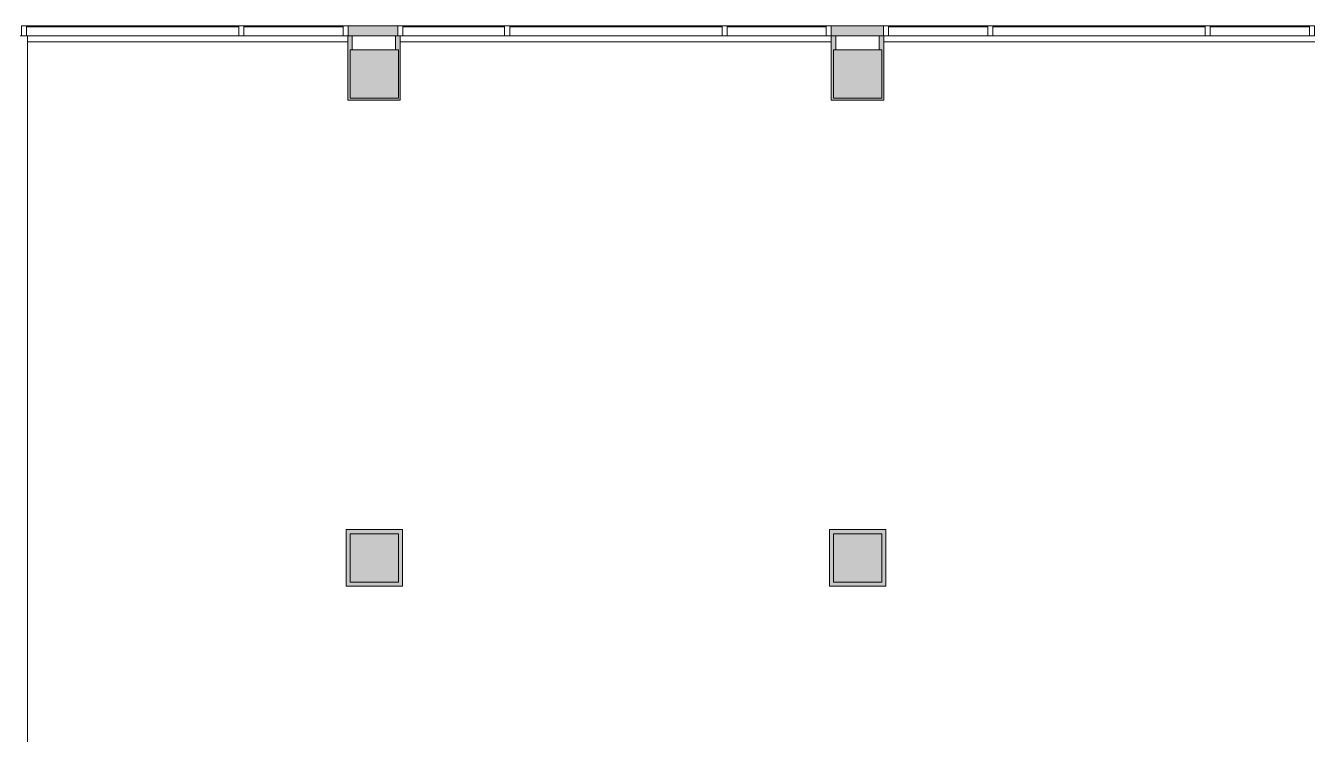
# Model space of a CAD drawing. Header units: inches. Extents: x 41 to 2820, y 110 to 1753.
# Drawn here: x 1591 to 2229, y 1401 to 1752 of the extents above; entities that cross this region are included whole.
import ezdxf

# ---------------------------------------------------------------- set-up
doc = ezdxf.new("R2010")
doc.units = ezdxf.units.IN
doc.header["$MEASUREMENT"] = 0
for name, color, linetype, lineweight in [('820 1st St NE_04_Clean_dwg', 8, 'Continuous', 9), ('I-WALL', 2, 'Continuous', 13), ('IRF-WALL-FULL-HT', 7, 'Continuous', 9), ('IRF-WALL-FULL-HT-HATCH', 7, 'Continuous', 9), ('IRF-WINDOW', 7, 'Continuous', 9), ('S-COLS', 52, 'Continuous', 13)]:
    doc.layers.add(name, color=color, linetype=linetype, lineweight=lineweight)

# ---------------------------------------------------------------- blocks, each defined once
blk = doc.blocks.new('Concrete-Square-Column - 24 x 24-2599265-New Construction - Partition Plan')
at = {"layer": 'S-COLS', "lineweight": 9}
blk.add_hatch(color=55, dxfattribs=at).paths.add_polyline_path([(12, -12), (12, 12), (-12, 12), (-12, -12)], flags=0)
at = {"layer": 'S-COLS', "color": 250, "lineweight": 20}
for p, q in [((12, 12), (-12, 12)), ((-12, 12), (-12, -12)), ((12, -12), (12, 12)), ((-12, -12), (12, -12))]:
    blk.add_line(p, q, dxfattribs=at)
blk = doc.blocks.new('820 1st St NE_04_Clean_dwg-2391440-New Construction - Partition Plan')
at = {"layer": 'IRF-WALL-FULL-HT-HATCH'}
for points in [[(353.52, 1747.07), (376.14, 1747.07), (376.14, 1752.07), (351.44, 1752.07), (351.44, 1747.07)], [(593.52, 1747.07), (617.24, 1747.07), (617.24, 1752.07), (591.29, 1752.07), (591.29, 1747.07), (592.41, 1747.07)], [(353.52, 1715.07), (377.27, 1715.07), (377.27, 1747.07), (375.02, 1747.07), (375.02, 1740.07), (376.41, 1740.07), (376.41, 1716.07), (352.41, 1716.07), (352.41, 1740.07), (353.52, 1740.07), (353.52, 1747.07), (351.27, 1747.07), (351.27, 1715.07), (352.41, 1715.07)], [(591.27, 1715.07), (617.27, 1715.07), (617.24, 1747.07), (615.02, 1747.07), (615.02, 1740.07), (616.41, 1740.07), (616.41, 1716.07), (592.41, 1716.07), (592.41, 1740.07), (593.52, 1740.07), (593.52, 1747.07), (591.27, 1747.07), (591.27, 1716.07)]]:
    blk.add_hatch(color=256, dxfattribs=at).paths.add_polyline_path(points, flags=0)
h = blk.add_hatch(color=256, dxfattribs=at)
h.paths.add_polyline_path([(350.41, 1474.07), (378.41, 1474.07), (378.41, 1502.07), (350.41, 1502.07), (350.41, 1476.07)], flags=0)
h.paths.add_polyline_path([(352.41, 1476.07), (352.41, 1500.07), (376.41, 1500.07), (376.41, 1476.07), (358.59, 1476.07)], flags=0)
h = blk.add_hatch(color=256, dxfattribs=at)
h.paths.add_polyline_path([(615.84, 1474.07), (618.41, 1474.07), (618.41, 1502.07), (590.41, 1502.07), (590.41, 1474.07), (614.72, 1474.07)], flags=0)
h.paths.add_polyline_path([(614.72, 1476.07), (592.41, 1476.07), (592.41, 1500.07), (616.41, 1500.07), (616.41, 1476.07), (615.84, 1476.07)], flags=0)
at = {"layer": 'IRF-WALL-FULL-HT'}
for p, q in [((353.52, 1740.07), (353.52, 1747.07)), ((615.02, 1747.07), (615.02, 1740.07))]:
    blk.add_line(p, q, dxfattribs=at)
at = {"layer": 'IRF-WALL-FULL-HT', "flags": 128}
for points in [[(376.14, 1752.07), (351.44, 1752.07), (351.44, 1747.07)], [(593.52, 1740.07), (593.52, 1747.07), (591.29, 1747.07), (591.27, 1747.07), (591.27, 1715.07), (617.27, 1715.07), (617.27, 1747.07), (591.29, 1747.07), (591.29, 1752.07), (617.24, 1752.07), (617.24, 1747.07)], [(375.02, 1747.07), (351.27, 1747.07), (351.27, 1715.07), (377.27, 1715.07), (377.27, 1747.07)], [(375.02, 1740.07), (375.02, 1747.07), (377.27, 1747.07), (377.38, 1747.07)]]:
    blk.add_lwpolyline(points, dxfattribs=at)
for points in [[(378.41, 1502.07), (350.41, 1502.07), (350.41, 1474.07), (378.41, 1474.07)], [(618.41, 1502.07), (590.41, 1502.07), (590.41, 1474.07), (618.41, 1474.07)]]:
    blk.add_lwpolyline(points, close=True, dxfattribs=at)
at = {"layer": 'IRF-WINDOW'}
for p, q in [((191.78, 1752.07), (191.78, 1747.07)), ((299.69, 1751.57), (348.94, 1751.57)), ((378.64, 1751.57), (429.13, 1751.57)), ((539.54, 1751.57), (588.79, 1751.57)), ((619.74, 1751.57), (668.99, 1751.57)), ((779.4, 1751.57), (828.65, 1751.57)), ((192.34, 1747.07), (246.94, 1747.07)), ((192.34, 1744.07), (351.27, 1744.07)), ((245.78, 1747.07), (297.19, 1747.07)), ((377.27, 1744.07), (591.27, 1744.07)), ((378.64, 1747.07), (429.13, 1747.07)), ((617.27, 1744.07), (831.27, 1744.07)), ((619.74, 1747.07), (668.99, 1747.07))]:
    blk.add_line(p, q, dxfattribs=at)
at = {"layer": 'IRF-WINDOW', "flags": 128}
for points in [[(189.28, 1747.07), (189.28, 1752.07), (191.78, 1752.07), (245.78, 1752.07), (297.19, 1752.07)], [(191.78, 1751.57), (245.78, 1751.57), (297.19, 1751.57)], [(348.94, 1747.07), (351.44, 1747.07), (351.44, 1752.07), (348.94, 1752.07), (299.69, 1752.07), (297.19, 1752.07), (297.19, 1747.07), (299.69, 1747.07), (299.69, 1752.07)], [(299.69, 1747.07), (348.94, 1747.07), (348.94, 1752.07)], [(378.64, 1752.07), (376.14, 1752.07), (376.14, 1747.07), (378.64, 1747.07), (378.64, 1752.07), (429.13, 1752.07)], [(431.63, 1752.07), (431.63, 1747.07), (429.13, 1747.07), (429.13, 1752.07), (431.63, 1752.07), (485.63, 1752.07), (537.04, 1752.07)], [(431.63, 1751.57), (485.63, 1751.57), (537.04, 1751.57)], [(588.79, 1747.07), (591.29, 1747.07), (591.29, 1752.07), (588.79, 1752.07), (539.54, 1752.07), (537.04, 1752.07), (537.04, 1747.07), (539.54, 1747.07), (539.54, 1752.07)], [(539.54, 1747.07), (588.79, 1747.07), (588.79, 1752.07)], [(668.99, 1752.07), (619.74, 1752.07), (617.24, 1752.07), (617.24, 1747.07), (619.74, 1747.07), (619.74, 1752.07)], [(671.49, 1752.07), (671.49, 1747.07), (668.99, 1747.07), (668.99, 1752.07), (671.49, 1752.07), (725.49, 1752.07), (776.9, 1752.07)], [(671.49, 1751.57), (725.49, 1751.57), (776.9, 1751.57)], [(828.65, 1747.07), (831.15, 1747.07), (831.15, 1752.07), (828.65, 1752.07), (779.4, 1752.07), (776.9, 1752.07), (776.9, 1747.07), (779.4, 1747.07), (779.4, 1752.07)], [(779.4, 1747.07), (828.65, 1747.07), (828.65, 1752.07)], [(431.63, 1747.07), (485.63, 1747.07), (537.04, 1747.07)], [(671.49, 1747.07), (725.49, 1747.07), (776.9, 1747.07)]]:
    blk.add_lwpolyline(points, dxfattribs=at)

msp = doc.modelspace()

# ---------------------------------------------------------------- linework, layer by layer
at = {"layer": 'I-WALL', "color": 250, "lineweight": 20}
for p, q in [((1591.68, 1747.07), (1587.93, 1747.07)), ((1591.68, 1260.49), (1591.68, 1747.07))]:
    msp.add_line(p, q, dxfattribs=at)

# ---------------------------------------------------------------- block references
at = {"layer": '820 1st St NE_04_Clean_dwg', "color": 7}
msp.add_blockref('820 1st St NE_04_Clean_dwg-2391440-New Construction - Partition Plan', (1399.34, 0), dxfattribs=at)
at = {"layer": 'S-COLS', "lineweight": 9}
for p in [(1763.75, 1728.07), (2003.75, 1728.07), (1763.75, 1488.07), (2003.75, 1488.07)]:
    msp.add_blockref('Concrete-Square-Column - 24 x 24-2599265-New Construction - Partition Plan', p, dxfattribs=at)

doc.saveas('drawing.dxf')
